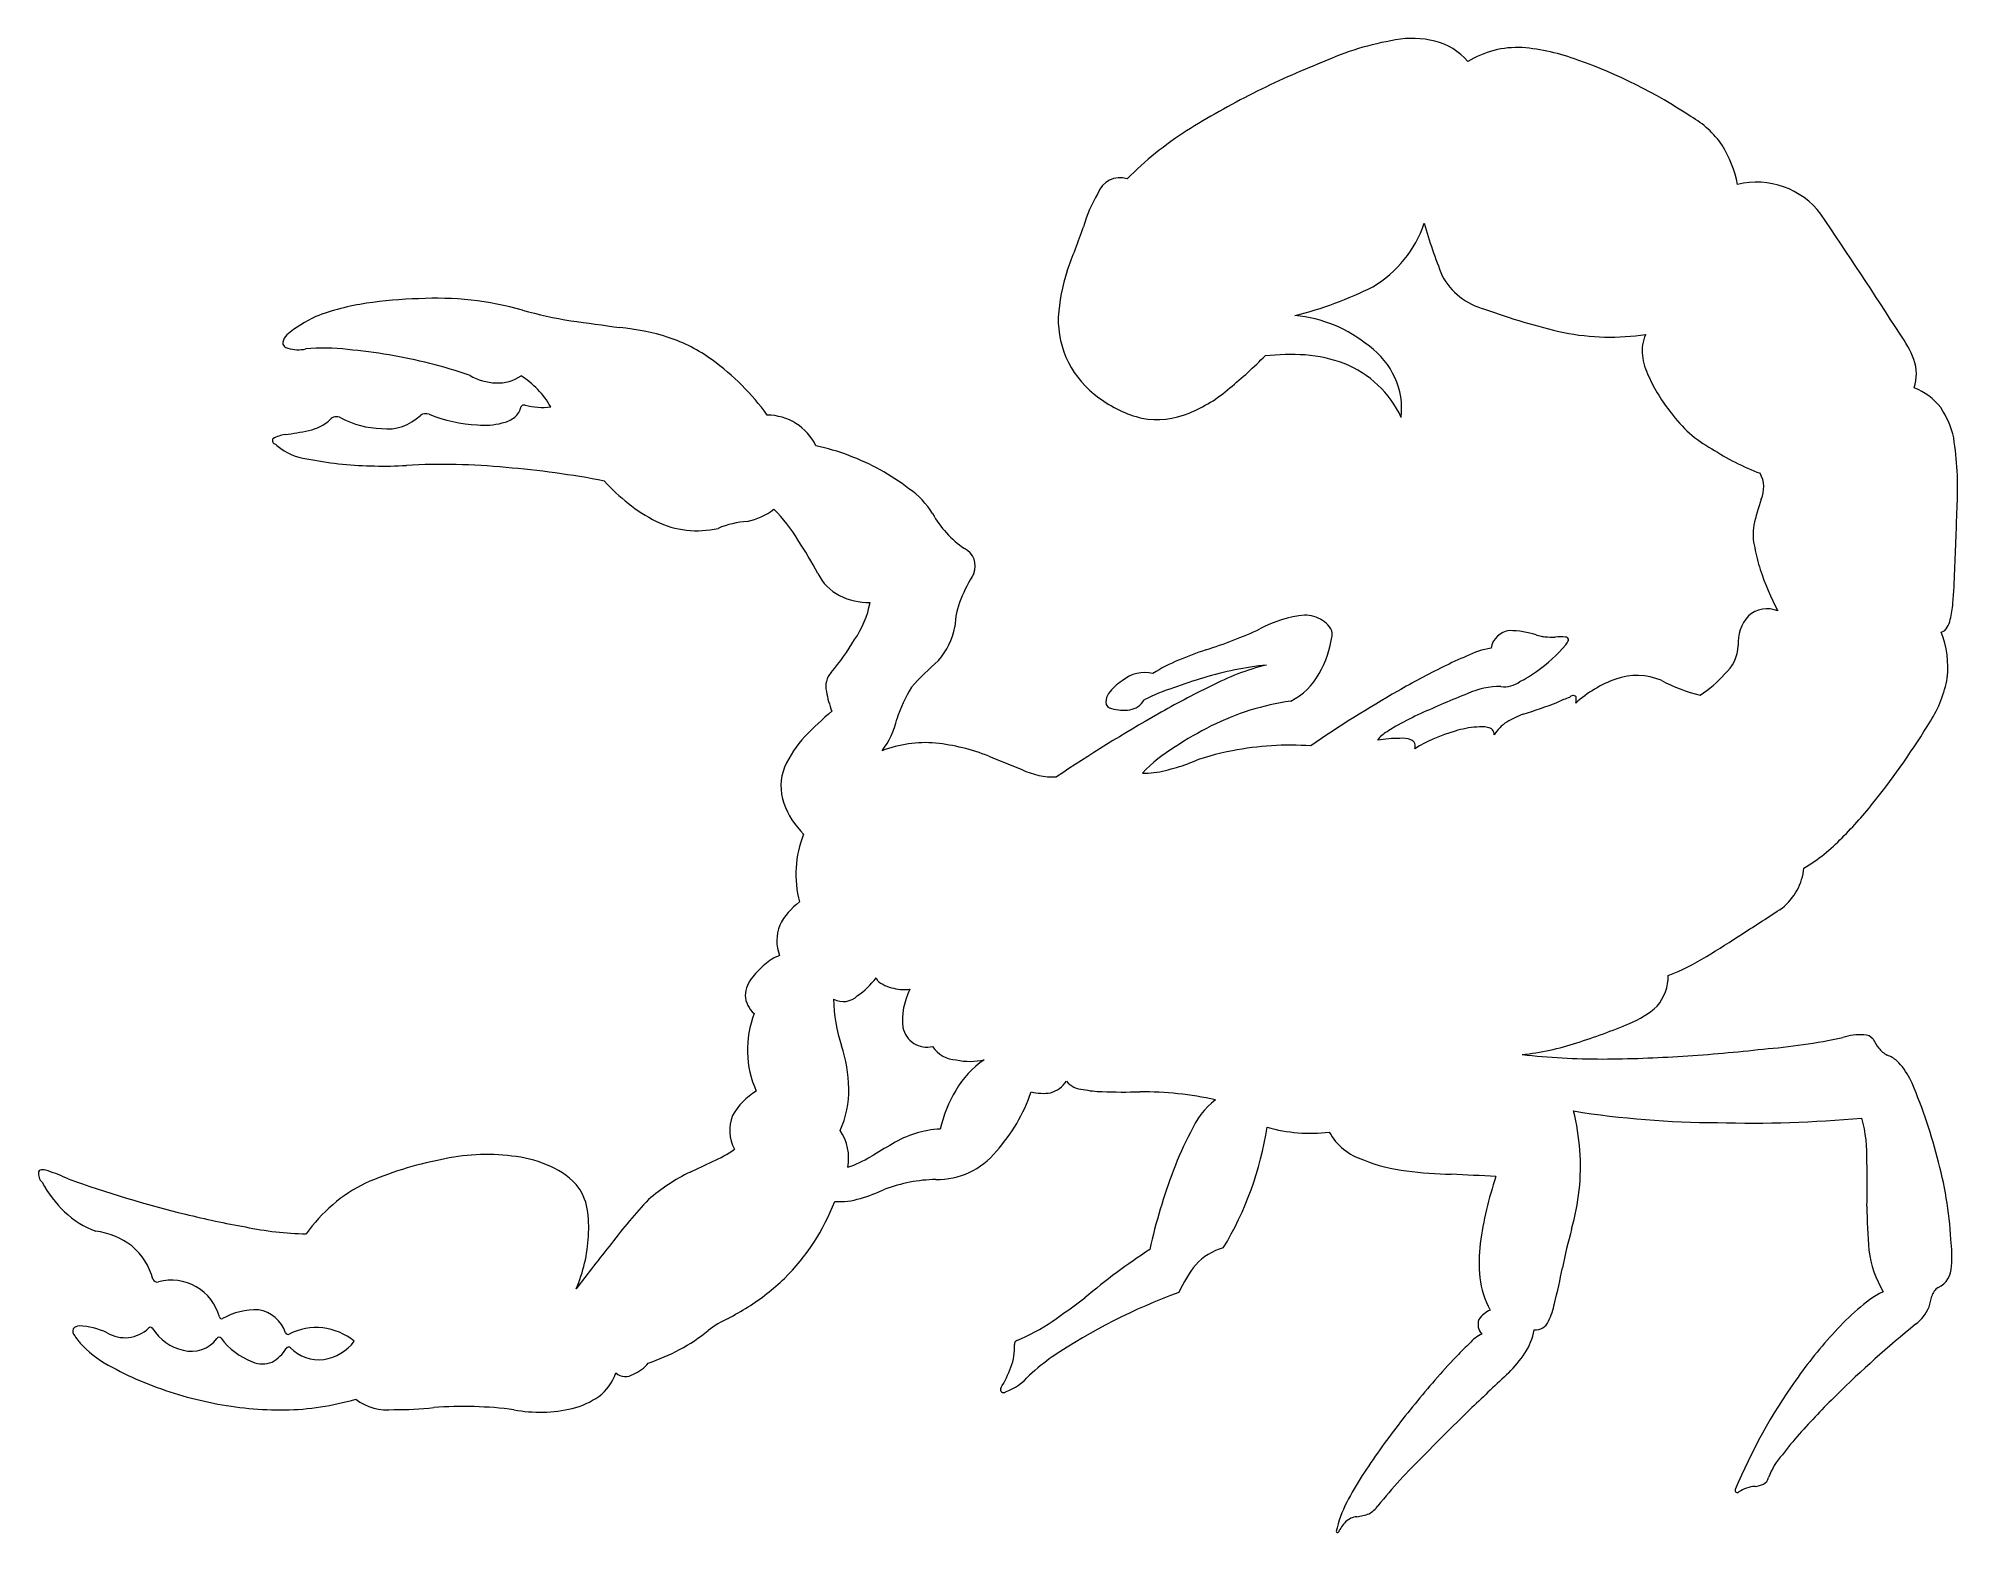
# Model space of a CAD drawing. Extents: x -62 to 105, y -13 to 117.
import ezdxf

# ---------------------------------------------------------------- set-up
doc = ezdxf.new("R2010")
doc.units = 0
doc.layers.add('_____1', color=7, linetype='BYLAYER', lineweight=5)

msp = doc.modelspace()

# ---------------------------------------------------------------- linework, layer by layer
at = {"layer": '_____1', "color": 0}
msp.add_line((-34.1174, -1.514), (-34.1214, -1.5152), dxfattribs=at)
for centre, radius, start, end in [((57.80409, 109.08818), 7.78761, 75.68874, 100.92316), ((60.3352, 92.1473), 24.91174, 99.25566, 114.55841), ((58.57488, 111.56508), 5.19879, 39.33851, 77.17237), ((66.93527, 107.77731), 8.30691, 87.24027, 121.49369), ((65.92551, 98.51089), 17.62019, 69.20647, 85.41109), ((75.68111, 49.38739), 70.28515, 111.44757, 116.86474), ((57.4367, 73.2044), 44.30429, 56.30993, 70.56183), ((74.76613, 50.66744), 68.7302, 116.66651, 122.20579), ((54.55742, 83.20368), 30.43049, 122.65992, 135.16056), ((77.9541, 102.88827), 8.2471, 34.7595, 60.52284), ((75.87032, 102.15407), 10.39409, 11.17889, 31.53395), ((32.36305, 102.6833), 2.07148, 72.68418, 160.0545), ((87.71524, 97.32387), 7.04092, 37.27864, 103.5366), ((41.50039, 96.91963), 12.83482, 149.72691, 163.88331), ((-155.76474, 166.2824), 196.29184, 339.2184, 340.41441), ((49.0494, 104.11378), 10.31748, 300.97567, 341.20638), ((104.33169, 113.7693), 47.32938, 195.91647, 201.75096), ((-312.2561, -173.11407), 489.84855, 32.64738, 34.11051), ((43.90983, 91.46085), 16.96251, 162.23361, 176.06384), ((39.81544, 124.3375), 32.50512, 283.80618, 296.57957), ((65.49818, 98.9483), 5.80217, 207.93327, 255.75246), ((-29.92305, 72.32244), 21.75237, 98.63635, 110.63478), ((-27.68237, 56.53574), 37.69686, 91.46965, 98.40032), ((-27.0739, 66.83498), 27.43048, 74.22469, 93.29221), ((-32.69493, 82.13493), 11.6247, 114.89702, 129.63917), ((-8.93397, 131.77755), 39.99816, 254.50967, 260.67542), ((126.61689, 1107.78501), 1025.36175, 262.03787, 262.27851), ((35.25781, 92.39712), 8.27363, 178.42005, 235.07814), ((46.40053, 80.7919), 12.03678, 50.58975, 84.41297), ((83.28322, 145.41077), 55.51675, 249.7525, 257.16021), ((-39.98929, 90.41377), 0.48365, 176.15869, 267.31323), ((-39.02431, 90.05268), 1.50007, 136.4163, 164.79231), ((-13.01772, 71.95444), 19.85409, 72.16109, 84.59757), ((-11.00116, 78.20406), 13.28718, 53.61288, 72.18303), ((75.0074, 111.96746), 21.0802, 258.89162, 278.37952), ((80.95302, 89.72543), 3.19078, 154.23696, 188.01127), ((92.28637, 85.39863), 9.77851, 21.18996, 35.9776), ((-39.10687, 92.65677), 2.87244, 251.63346, 282.92447), ((-36.88735, 74.44129), 15.49627, 82.37137, 95.8411), ((-38.83396, 44.98623), 44.99267, 80.25866, 84.89465), ((-38.35522, 46.21377), 43.70262, 71.07175, 80.60496), ((-15.72805, 71.49918), 21.48965, 35.9253, 54.07231), ((18.12357, 115.76092), 37.73149, 309.05984, 315.38839), ((47.16784, 65.92455), 23.4396, 86.82408, 95.34594), ((47.55858, 76.99807), 12.36346, 69.64079, 85.78893), ((48.40262, 79.97079), 9.28598, 24.98355, 68.14184), ((50.06514, 84.58815), 6.79025, -5.87759, 54.14643), ((83.0439, 89.86523), 5.28296, 186.35214, 206.75211), ((97.85946, 87.66796), 3.76333, -18.50543, 19.64541), ((-21.74946, 91.71495), 4.81891, 239.72657, 267.77286), ((-21.71667, 90.33193), 3.43929, 266.33153, 305.09503), ((-23.91206, 80.95194), 7.77971, 29.76735, 57.56347), ((91.87177, 93.61782), 14.86812, 204.35146, 218.84501), ((36.64255, 93.66898), 10.11737, 232.7709, 256.38832), ((33.9245, 95.42571), 11.99713, 291.68459, 311.6617), ((99.41802, 81.36756), 5.48739, 38.08917, 68.51066), ((-38.86782, 86.38893), 3.68062, 280.37713, 312.94983), ((-35.79876, 83.23801), 0.7237, 58.84013, 140.8522), ((-31.62381, 91.0915), 8.17175, 242.28479, 268.1327), ((-31.38728, 87.01584), 4.12252, 262.99457, 314.52475), ((-28.01712, 83.39044), 0.83711, 70.26826, 124.9358), ((-22.82511, 96.34118), 13.11622, 248.01899, 266.89845), ((-21.91655, 85.98086), 2.62085, 281.58053, 305.22465), ((-21.16732, 85.04468), 1.42576, 302.32703, 345.80296), ((-19.48602, 84.67964), 0.29948, 70.59189, 177.05982), ((-17.89185, 90.63219), 5.86378, 255.23263, 277.18054), ((1.60538, 79.3002), 4.80808, 26.36079, 89.18346), ((35.58884, 90.73728), 7.02798, 259.11362, 293.19957), ((88.91651, 90.4951), 10.62357, 215.72327, 241.31806), ((97.63974, 80.57819), 7.38927, 11.96176, 34.39797), ((-41.05262, 81.87262), 0.31226, 146.89492, 260.93098), ((-39.63795, 79.00213), 3.47242, 100.34486, 118.86379), ((-41.61453, 96.57003), 14.21647, 275.46131, 283.87715), ((-22.93791, 89.35272), 6.13765, 264.41935, 284.60354), ((76.01307, 77.6759), 29.19414, -2.63236, 8.73543), ((-38.56002, 84.27673), 3.71729, 226.86019, 236.15617), ((-37.70389, 85.21364), 4.97586, 233.97621, 266.27634), ((-33.05786, 104.11226), 24.37585, 258.23741, 264.78451), ((1.47204, 61.15246), 20.76323, 61.12764, 77.64844), ((96.16349, 100.30791), 22.77022, 237.16732, 249.08146), ((-31.70994, 116.42707), 36.76288, 264.43711, 273.12052), ((-26.52401, 25.3571), 54.4548, 84.24139, 93.35275), ((-27.18925, 2.93623), 76.84568, 78.97136, 85.42532), ((2.56311, 62.98127), 18.63506, 52.14526, 61.35019), ((85.74503, 77.8098), 2.59755, 336.48486, 388.23074), ((-0.68902, 88.85098), 15.78723, 221.63265, 242.39909), ((10.10471, 71.9356), 6.95222, 31.19192, 55.93647), ((-1.25026, 80.55503), 5.82466, 281.66208, 307.0319), ((-7.28254, 66.31106), 13.5301, 30.77372, 45.16139), ((23.77716, 79.78127), 8.81478, 208.78902, 235.75423), ((114.33914, 68.02686), 27.63305, 161.54712, 166.40437), ((-1329.36122, 127.78736), 1435.46004, 357.71657, 357.94587), ((-4.42554, 82.24825), 8.20862, 244.15959, 282.87469), ((0.52128, 66.80151), 8.07099, 94.22163, 112.7241), ((92.36894, 73.73403), 4.95172, 170.83765, 193.59224), ((-20.71758, 56.46276), 30.15411, 27.34464, 33.79169), ((18.04984, 70.95481), 1.72027, -21.88834, 63.52689), ((101.16259, 75.07326), 13.83498, 190.42299, 198.55293), ((10.03032, 72.32123), 4.44262, 206.86295, 242.14531), ((32.19161, 62.53785), 14.75976, 148.20956, 157.88463), ((108.92579, 77.34219), 21.91897, 197.71882, 207.98506), ((63.44956, 71.56926), 41.52089, 354.69556, 358.65494), ((10.53519, 73.64799), 5.85411, 243.84389, 270.76941), ((2.57181, 69.25368), 8.17332, 325.01174, 349.71516), ((24.73107, 65.46469), 6.74693, 157.05925, 178.2171), ((88.6231, 64.84819), 2.40305, 66.79899, 132.16102), ((97.72805, 68.13129), 7.07593, 345.13204, 356.75494), ((11.99803, 66.7721), 6.0891, 318.64664, 349.61623), ((27.85397, 101.89248), 40.04033, 287.38358, 294.61418), ((49.36954, 56.70755), 10.02754, 95.53756, 118.85045), ((48.47722, 64.00022), 2.68914, 56.41569, 91.60498), ((48.85528, 64.44574), 2.10997, 35.79544, 58.27612), ((49.82975, 65.03766), 0.97749, -7.71139, 41.0694), ((66.4631, 63.49034), 1.87122, 97.01068, 169.50143), ((66.20079, 57.84489), 7.50276, 71.70722, 89.74099), ((89.52627, 64.32872), 3.40946, 137.56008, 184.74638), ((103.56499, 66.01979), 0.82981, 283.81902, 333.48872), ((96.34334, 62.17816), 8.01689, -6.85051, 22.25194), ((102.48457, 66.74316), 2.12593, 329.03666, 348.39959), ((-6.91563, 73.94064), 18.70222, 319.16551, 329.92038), ((65.34073, -7.03018), 75.17673, 109.84765, 111.77253), ((41.84946, 66.12365), 9.03134, 330.07726, 352.25467), ((66.07607, 55.87472), 8.08814, 100.34819, 116.21541), ((69.65214, 68.30036), 3.50763, 251.78471, 253.41112), ((60.28811, 73.53097), 14.36947, 305.30626, 319.02193), ((69.59146, 68.17545), 3.37067, 253.79347, 257.59739), ((69.76919, 69.19179), 4.40169, 258.17944, 264.00413), ((70.0479, 74.25254), 9.46721, 265.52602, 270.94221), ((70.61445, 61.82925), 2.98577, 80.68504, 97.9095), ((71.13599, 64.55167), 0.22722, -14.39136, 99.69327), ((69.76529, 65.1412), 1.71695, 322.99952, 337.89836), ((82.67546, 64.18417), 3.45577, 310.75916, 357.71858), ((40.43978, 36.18548), 35.71338, 131.94403, 137.26475), ((42.94203, 49.534), 14.34057, 112.492, 122.56846), ((48.22943, 33.10558), 29.41965, 96.13756, 106.94251), ((50.07087, 42.10546), 20.85612, 103.83392, 118.10336), ((90.94137, 0.39), 68.90841, 116.24315, 119.96386), ((74.95988, 33.39256), 32.24189, 112.7277, 116.70325), ((62.76844, 69.69481), 9.80728, 296.3864, 306.43367), ((8.5383, 60.505), 1.77652, 137.21476, 194.87402), ((27.53652, 52.5881), 15.4594, 149.55737, 160.85223), ((34.67693, 57.49695), 4.07661, 121.46052, 144.26287), ((34.51294, 58.69881), 3.00562, 76.34686, 130.79275), ((40.9294, 47.2162), 13.72281, 106.54617, 118.15538), ((68.04004, 2.14176), 64.64118, 115.46562, 120.06568), ((54.28528, 12.93219), 50.48229, 106.84518, 109.9976), ((44.7361, 64.2457), 5.59586, 296.16577, 331.99917), ((65.4568, 53.50776), 6.97459, 89.78149, 114.21853), ((65.7628, 62.78374), 2.31834, 263.07795, 306.04677), ((79.08265, 51.20806), 10.56117, 110.01126, 132.14282), ((77.30906, 55.84149), 5.60114, 67.70493, 109.18343), ((85.79109, 72.71295), 13.30588, 241.46045, 257.05561), ((77.82041, 67.70258), 9.3926, 302.09191, 319.2104), ((94.31816, 62.95427), 10.13401, 327.25045, 350.15724), ((15.33941, 61.48117), 8.63767, 189.54421, 201.37713), ((32.67749, 59.01355), 1.56914, 146.57212, 176.01829), ((31.70791, 59.17029), 0.59768, 184.58544, 262.29697), ((32.67853, 62.02251), 3.6012, 253.0359, 278.50179), ((32.96949, 60.14387), 1.70023, 278.16411, 330.83089), ((50.49018, 36.69042), 22.77129, 98.29822, 116.60609), ((104.66871, -24.75993), 97.55527, 119.57114, 124.82696), ((89.99958, -10.01325), 75.06285, 111.41245, 114.80316), ((56.47661, 94.31685), 37.8511, 286.81509, 291.63089), ((76.54456, 45.21789), 15.19792, 109.52966, 113.7259), ((71.76564, 59.32586), 0.37079, 46.79507, 144.44707), ((70.8888, 59.36408), 1.15425, -16.36308, 11.59797), ((24.41367, 37.67779), 26.8261, 129.6501, 136.51689), ((6.33068, 59.02019), 6.74062, 322.22345, 348.34855), ((102.18713, -59.09335), 134.74934, 119.58704, 124.0007), ((53.32754, 30.96293), 29.16302, 116.55074, 123.70817), ((60.80307, 49.08867), 9.11091, 117.99923, 124.98017), ((69.48841, 33.68538), 26.79229, 114.18845, 118.93494), ((64.04382, 48.38393), 8.60435, 94.413, 107.12672), ((63.74158, 54.45389), 2.53455, 76.54246, 98.16169), ((64.31074, 56.32769), 0.59151, -5.21771, 87.99546), ((67.69128, 54.63776), 3.23564, 121.60518, 149.62458), ((71.57262, 47.66764), 11.21138, 111.70504, 119.8309), ((44.67454, 92.90808), 68.1108, 321.4991, 328.64966), ((12.77649, 48.99441), 10.59695, 137.61491, 154.96976), ((15.41093, 45.34564), 10.25644, 84.90746, 111.46056), ((14.46603, 38.01071), 17.64868, 68.4916, 83.96567), ((44.11694, 43.56263), 13.58661, 120.88285, 136.26196), ((47.17891, 29.20454), 26.17708, 86.10977, 101.11037), ((56.67703, 44.14031), 11.8291, 89.92906, 99.31868), ((56.65832, 54.53948), 2.28476, 118.16595, 146.11505), ((56.90957, 53.76329), 2.21684, 70.26124, 95.64053), ((57.44354, 55.30168), 0.58875, -22.5708, 68.61057), ((65.25405, 43.17356), 13.94518, 105.57421, 121.40613), ((7.40331, 51.81907), 4.5423, 158.5798, 199.05377), ((49.29674, 120.48295), 71.88345, 246.76346, 249.23983), ((26.24446, 90.99325), 39.1328, 284.89726, 287.86447), ((44.81343, 38.61897), 16.49106, 99.34864, 113.4566), ((26.63107, 59.01327), 6.39852, 243.91023, 271.82549), ((34.48438, 60.52684), 7.57317, 268.60872, 283.91024), ((9.74055, 52.68643), 7.03488, 199.51668, 225.8252), ((72.51958, 70.26778), 32.2274, 314.62655, 322.18177), ((13.65473, 44.12927), 9.49005, 158.28236, 194.56582), ((84.11126, 57.80539), 15.22333, 300.52279, 316.52687), ((86.78372, 45.19894), 5.08456, 308.3463, 354.2735), ((8.34018, 36.73083), 6.33233, 127.67809, 151.8861), ((-21.24272, 208.72102), 201.04907, 302.40416, 303.57335), ((6.18541, 38.3863), 3.67869, 158.8304, 200.91458), ((12.96446, 151.9701), 134.81238, 301.47885, 303.05503), ((3.83704, 33.83543), 3.41557, 108.57359, 133.86875), ((73.34713, 53.0181), 18.89281, 290.76563, 302.00896), ((2.77728, 33.30182), 3.04944, 140.78913, 174.11334), ((6.64568, 30.12808), 8.05314, 129.99261, 140.69252), ((5.56001, 39.33987), 6.98923, 304.63792, 322.92448), ((12.15976, 35.62682), 1.1393, 206.0608, 247.24248), ((75.88586, 35.34752), 4.15965, -39.85692, 0.06997), ((2.02908, 33.77245), 2.29061, 183.95218, 229.36), ((8.28495, 34.83742), 1.7647, 241.75801, 314.99193), ((13.20734, 37.24588), 3.05649, 240.86093, 256.11174), ((13.64163, 38.50922), 4.38873, 254.56643, 275.80603), ((19.35301, 31.44958), 5.91609, 152.91771, 186.17176), ((8.76789, 28.87669), 8.8156, 159.01128, 204.10935), ((21.393, 33.52185), 13.94515, 180.98221, 197.93373), ((73.71663, 38.58003), 7.97152, 291.71879, 312.2751), ((15.55427, 31.23134), 2.12454, 191.34105, 283.54629), ((58.76478, 72.77738), 45.29105, 287.10935, 293.28216), ((96.73835, 25.18966), 4.99129, 86.35952, 107.67989), ((97.09275, 29.19262), 0.97897, 38.20529, 92.19405), ((-2.57301, 25.50207), 11.32863, 0.09515, 19.20117), ((18.2282, 30.59251), 2.60221, 213.24566, 267.55121), ((65.04608, 50.74861), 22.39432, 275.84457, 288.33103), ((74.28785, 89.92764), 61.84995, 263.53754, 270.02561), ((71.37712, 180.04377), 152.04454, 273.7477, 276.38739), ((84.10595, 82.35754), 53.57827, 274.48117, 281.97485), ((102.16339, 31.99574), 4.83025, 207.06328, 217.97496), ((100.07174, 30.32671), 2.15466, 217.21358, 242.84946), ((98.08175, 25.67429), 2.91458, 50.75996, 69.79262), ((24.68449, 21.67454), 7.5629, 123.25812, 150.93091), ((19.3124, 33.84299), 5.97119, 258.45179, 281.83346), ((73.63542, 146.81524), 118.73948, 270.32816, 273.70835), ((95.08465, 23.20006), 6.76912, 28.0348, 44.34639), ((3.53788, 20.48122), 5.56059, 120.4327, 151.27728), ((0.88823, 25.2258), 7.8729, 334.64244, 362.14806), ((27.75412, 19.52901), 11.29483, 148.98342, 167.4842), ((10.34205, 30.10205), 15.09457, 318.24153, 341.10581), ((25.62792, 29.17025), 4.08172, 255.75162, 279.7869), ((25.6656, 27.50837), 2.44993, 285.53469, 325.92137), ((29.27183, 27.52294), 2.10041, 221.33863, 266.80389), ((30.89992, 33.90446), 8.65641, 258.369, 269.31123), ((32.76631, 69.85295), 44.64778, 267.47053, 271.71183), ((34.07826, -6.66517), 31.89027, 78.08911, 89.96084), ((62.04644, 9.038), 42.69449, 14.22371, 23.96796), ((45.14518, 18.87256), 7.22625, 128.36464, 157.03819), ((84.51544, 102.83424), 80.29065, 260.89658, 269.86828), ((52.03839, 18.67797), 20.36625, -5.65385, 13.85476), ((1.86347, 21.85541), 3.45509, 157.9325, 208.12668), ((4.52436, 19.44942), 4.22855, 349.22805, 394.65806), ((17.09364, 13.43318), 8.55135, 92.45259, 121.96798), ((16.87429, 26.44934), 28.59754, 328.80038, 351.33739), ((48.92896, 35.4968), 13.88026, 254.18269, 276.71672), ((55.07601, 24.26256), 5.19321, 209.41762, 252.57563), ((87.23436, 129.39921), 106.89485, 268.44353, 275.17749), ((84.14959, 19.54748), 13.1755, 358.16466, 374.92325), ((-6.52489, 27.53392), 9.05131, 292.38916, 306.16494), ((32.31172, -15.33394), 41.0785, 118.72973, 121.79635), ((16.45617, 24.21403), 6.62006, 268.89233, 321.01446), ((59.78164, 10.13864), 24.22277, 151.5137, 160.036), ((-61.37038, 18.05324), 0.39202, 85.60808, 150.18388), ((-61.76681, 15.27879), 3.19392, 73.87417, 82.32686), ((-20.63836, -11.69027), 31.60137, 101.1397, 113.56673), ((-22.7499, 1.88599), 17.88144, 82.90212, 102.90612), ((-21.60022, 8.9467), 10.73614, 67.68343, 84.33475), ((-19.99841, 12.36209), 6.97077, 43.55498, 69.20361), ((-88.57427, 196.73245), 197.07858, 295.07841, 295.71035), ((4.96506, 29.29022), 11.26098, 289.25377, 300.42297), ((82.84494, 0.90615), 49.05895, 159.09792, 167.51502), ((58.6075, 31.5329), 13.24123, 247.40921, 264.26715), ((16.65077, 17.18702), 80.69085, 358.64335, 361.37658), ((70.50922, 10.37178), 34.17248, 3.35579, 15.54252), ((-60.65896, 18.10941), 1.06066, 172.48353, 225.78591), ((-52.82945, 21.88796), 9.69694, 207.90853, 227.0452), ((-70.17048, -7.83611), 27.78265, 66.5738, 70.46339), ((-26.44447, 107.43645), 95.54296, 249.99814, 256.39119), ((-27.24506, 5.03919), 13.64046, 116.22677, 144.9966), ((-18.75137, 14.14202), 4.85969, 10.60255, 38.47076), ((2.15086, 3.43217), 16.45536, 115.91564, 131.01743), ((4.97233, 32.147), 16.89292, 286.53675, 294.23213), ((16.62129, 4.18037), 13.41803, 91.25161, 110.57491), ((61.90488, 51.26354), 33.22839, 262.00775, 268.72042), ((54.82177, -141.2357), 159.40531, 86.31983, 87.7202), ((94.98179, 7.69868), 31.60011, 161.2793, 172.11381), ((-24.66582, 13.42786), 10.81146, -4.00348, 8.55508), ((20.14756, -11.67538), 39.83403, 136.29472, 143.49712), ((-9.92598, 22.32208), 18.68429, 314.47773, 339.21062), ((8.03319, 21.17929), 5.51084, 264.88428, 288.48642), ((43.88561, 20.49814), 28.67641, 345.41996, 352.3315), ((137.84922, 15.23951), 40.53024, 179.94757, 185.38705), ((-54.46726, 19.77576), 7.03911, 225.08641, 251.26299), ((-30.01374, 90.90462), 78.63657, 256.08463, 259.96959), ((-37.81992, 41.48255), 28.6251, 258.12579, 268.8024), ((-57.7935, 6.04639), 7.14316, 53.84788, 81.42477), ((-57.49198, 7.3228), 5.95648, 15.60289, 48.94076), ((-27.139, 13.31901), 13.27399, 336.71153, 357.21059), ((97.28333, -76.12215), 140.29976, 141.07927, 143.12331), ((78.30875, 10.42473), 14.71652, 173.72051, 185.34885), ((114.98363, 1.06798), 45.03236, 164.26615, 168.67041), ((93.17139, 10.93588), 11.54142, -4.39823, 7.14844), ((69.43117, -40.67039), 62.54768, 123.45903, 129.90233), ((48.73313, 2.52617), 12.42631, 141.9922, 155.06842), ((42.58992, 6.88077), 4.91708, 104.77803, 137.89073), ((106.96786, 12.63981), 9.54628, 187.2541, 210.2899), ((102.61798, 10.04787), 2.06085, -64.12654, 0.0812), ((-51.37596, 9.0682), 0.40523, 200.7099, 285.59782), ((-50.12329, 4.551), 4.28245, 14.69441, 105.48999), ((-10.50611, 23.15788), 19.68785, 302.25531, 313.97818), ((71.39644, 9.97534), 7.7949, 186.79649, 208.73557), ((28.47192, 17.65387), 43.0581, 345.40011, 349.64551), ((-21.58814, 74.52965), 84.31241, 304.7435, 307.1326), ((55.40539, -41.13253), 52.0842, 110.14844, 123.75338), ((64.15516, 7.97306), 6.09832, 333.78642, 348.91262), ((102.99024, -0.68218), 9.51653, 116.62911, 133.05053), ((97.56948, 8.32402), 5.46285, 340.58043, 350.75512), ((104.16766, 7.12931), 1.24727, 121.42818, 165.27277), ((-45.77634, 5.6905), 0.21137, 194.57705, 290.33142), ((-42.85977, 0.55553), 5.69694, 87.20611, 119.93807), ((-42.99379, 3.35142), 2.92341, 17.91338, 81.90389), ((1.3858, -1.56469), 7.7185, 113.87856, 128.85482), ((-23.09382, 44.09139), 44.11199, 298.95435, 301.57091), ((16.50934, 19.98731), 17.78383, 292.71877, 304.03059), ((64.71534, 4.97847), 1.22441, 159.77828, 223.30344), ((65.40263, 4.20222), 2.19328, 112.55088, 146.84635), ((68.50688, 5.693), 1.19341, 263.48638, 339.71812), ((110.91662, -10.43668), 22.07257, 130.80038, 137.87608), ((99.45957, 7.8292), 3.51949, 306.46876, 337.94614), ((-58.15283, 4.40165), 0.57255, 160.29656, 224.84094), ((-58.10871, 4.13325), 0.74363, 94.4791, 141.64608), ((-56.07207, 5.39604), 2.85282, 209.34601, 221.99676), ((-53.36995, 7.54116), 6.29989, 220.0525, 222.91361), ((-58.65406, -2.14263), 7.03413, 65.57557, 86.02775), ((-54.20232, 6.79676), 2.96756, 238.66671, 314.04506), ((-51.96817, 4.51381), 0.22742, 26.64585, 138.76889), ((-48.24676, 6.78049), 4.13076, 211.60375, 257.54848), ((-48.39449, 5.34553), 2.70275, 254.04535, 324.25393), ((-46.00714, 3.65837), 0.22194, 36.9575, 150.81205), ((-40.94212, 7.46429), 6.11364, 216.92039, 249.4715), ((-40.01303, 4.33355), 0.21566, 202.61986, 296.23392), ((-37.55025, -0.51173), 5.21961, 50.64259, 116.97284), ((-37.54841, 6.02547), 4.14742, 279.09245, 322.90668), ((-14.09538, 17.86725), 17.12652, 288.43495, 308.40376), ((23.4738, 3.29469), 0.30422, 108.43495, 189.66731), ((65.01456, 1.4643), 2.92731, 113.99178, 140.46671), ((62.9457, 5.47929), 5.51217, 326.96501, 349.84362), ((123.63365, -22.50961), 39.60476, 137.26171, 145.14853), ((159.88631, -67.00159), 92.66618, 129.0144, 134.75707), ((-50.33913, 10.35258), 10.43389, 222.88813, 224.08012), ((-51.37355, 9.4151), 9.03875, 224.37273, 244.23005), ((-42.21319, 3.63005), 2.08287, 245.22539, 292.97692), ((-42.9119, 4.53345), 3.20057, 298.18688, 328.99923), ((-39.96254, 2.79741), 0.22381, 41.83956, 156.96041), ((-37.32737, 5.34266), 3.44002, 224.14635, 277.25397), ((18.48786, 2.95072), 4.69519, 338.92002, 363.57633), ((39.60934, -16.12139), 22.52537, 125.69517, 132.19604), ((97.09468, -31.85994), 49.1782, 135.8714, 139.01179), ((77.70222, -12.81704), 22.00031, 132.79094, 136.3042), ((56.60628, 10.07802), 13.33973, 315.78791, 325.24954), ((-43.71425, 21.88941), 23.64839, 240.65589, 248.23479), ((-15.46038, 2.05632), 4.16172, 306.77099, 341.84687), ((-10.67186, 1.69861), 1.25579, 228.3886, 304.25269), ((-11.04508, 3.4496), 2.9908, 291.16899, 322.27472), ((12.52543, 5.17019), 11.05712, 328.823, 339.30124), ((20.79056, 3.64827), 4.80698, 289.50301, 320.12667), ((122.12494, -54.2189), 82.73876, 138.69318, 142.42723), ((301.52066, -251.46863), 344.99039, 133.01591, 133.74791), ((129.96826, -27.58516), 47.70671, 144.49366, 157.57734), ((-40.30961, 29.68352), 32.15047, 247.75035, 258.89859), ((-40.66564, 20.76436), 23.22081, 270.94056, 286.36926), ((-31.34686, 2.07835), 4.53661, 232.35941, 276.83623), ((-17.15074, 4.83404), 7.40509, 284.61628, 304.38131), ((22.22035, -0.68122), 0.26705, 151.52521, 310.95766), ((137.10124, -44.80881), 60.86661, 134.23589, 138.60694), ((-40.53207, 28.0765), 30.53082, 258.72756, 270.46466), ((-30.32418, 22.63194), 25.0626, 268.89648, 276.88725), ((-24.74848, -36.46815), 34.31474, 82.64177, 94.29568), ((-18.06579, 9.63598), 12.28687, 259.26845, 283.0945), ((166.48166, -110.28609), 149.62399, 133.77668, 136.04105), ((111.2778, -45.96432), 69.10819, 142.36767, 146.83774), ((111.4152, -22.54847), 26.87968, 138.0002, 142.94942), ((90.6851, -39.54496), 45.98947, 133.9332, 141.30322), ((94.16918, -10.23139), 5.72182, 137.32525, 160.6401), ((80.18116, -25.2534), 31.74899, 147.4286, 152.29385), ((87.87359, -8.10839), 0.92538, 299.06901, 345.85095), ((86.05028, -9.45117), 0.19251, 160.87451, 311.88177), ((87.7908, -11.97353), 2.87373, 93.90326, 124.12119), ((87.0585, -5.54702), 3.59967, 278.57434, 290.56915), ((61.38203, -15.23326), 10.44738, 153.0115, 167.8232), ((52.2608, -6.56609), 5.22195, 277.60821, 289.61731), ((52.94081, -9.49628), 2.25975, 298.35376, 325.00051), ((51.26488, -13.03407), 0.09528, 177.31228, 322.3283), ((55.41714, -15.30953), 4.64077, 137.8887, 151.46001), ((53.10217, -13.3412), 1.60616, 95.35829, 134.59902)]:
    msp.add_arc(centre, radius, start, end, dxfattribs=at)

doc.saveas('drawing.dxf')
